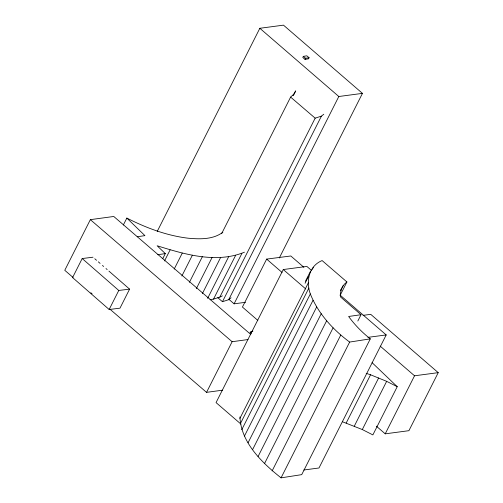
<?xml version="1.0" encoding="UTF-8"?>
<svg xmlns="http://www.w3.org/2000/svg" width="503" height="503" viewBox="0 0 503 503"><rect width="100%" height="100%" fill="white"/><g stroke="black" fill="none" stroke-linecap="round" stroke-linejoin="round"><path stroke-width="0.75" d="M357.834 321.015L361.016 314.715L348.636 316.475C354.766 324.907 362.122 332.42 370.309 338.859L301.718 474.643L281.058 477.85C262.101 462.785 241.044 442.759 239.931 416.974M370.309 338.859L349.648 342.065C332.904 329.679 318.103 313.501 310.338 293.941C305.686 281.667 308.899 265.829 322.109 260.567L346.913 281.957L340.198 295.255M346.913 281.957C342.09 285.333 339.858 291.212 340.544 296.971L361.016 314.715M250.796 334.445L113.766 216.472L90.351 219.654L64.768 270.3L73.073 277.449M93.011 257.209L82.19 258.536L72.577 277.574L109.157 309.496L119.978 308.176L129.592 289.137L108.944 271.111M123.342 225.011L126.844 218.082C146.04 227.853 166.562 235.593 188.053 238.196C199.735 239.252 213.002 239.698 222.842 232.273M109.157 309.496L118.771 290.457L129.592 289.137M157.232 231.405L259.837 28.287L283.478 25.15L362.456 93.369L279.316 257.97M162.853 258.448L165.305 253.6L157.143 245.772C184.777 254.361 216.303 263.748 244.433 252.192M164.531 260.938L170.133 249.846M174.201 269.067L182.256 253.122M181.866 276.002L192.372 255.21M303.328 56.367L302.775 57.461L305.032 59.367L308.528 58.82L309.081 57.726L306.824 55.82L303.328 56.367L305.585 58.273L309.081 57.726M189.411 282.309L202.369 256.662M305.032 59.367L305.585 58.273M221.616 233.7L290.615 97.098L293.79 94.18L295.695 90.892L293.57 95.092M293.079 95.583L293.79 94.18M196.365 288.609L212.121 257.423M202.439 293.475L220.647 257.429M207.632 298.361L228.639 256.775M210.053 299.775L213.53 299.109L235.586 255.442M213.53 299.109L219.824 297.11L241.88 253.443M217.78 297.688L222.458 301.699L315.167 118.161L321.417 116.143L323.775 114.238M222.458 301.699L228.708 299.681L321.417 116.143M228.746 299.21L234.09 303.825L338.815 96.507L362.456 93.369M303.856 267.275L290.809 255.977L266.653 259.102L242.427 307.056L257.838 320.411M109.849 309.112L206.544 392.353L232.128 341.713L247.985 339.556M311.59 270.501L306.855 266.414L283.271 269.545L216.057 402.601L240.924 424.079M305.447 281.271L310.395 271.475M305.076 283.252L308.616 276.254M312.357 269.325L313.419 267.225M239.9 418.383L308.49 282.598M240.308 423.803L308.899 288.018M241.748 429.725L310.338 293.941M244.452 436.07L313.042 300.285M248.067 442.772L316.657 306.987M252.644 449.506L321.235 313.721M340.732 290.193L341.436 288.797M340.77 290.407L343.247 285.509M258.096 456.479L326.686 320.694M264.49 463.628L333.08 327.843M272.123 470.909L340.713 335.124M281.058 477.85L349.648 342.065M340.015 295.047L386.203 334.929L318.99 467.985L303.774 470.009M346.209 422.998L370.566 374.779L386.662 381.337L397.225 386.694L372.868 434.906L362.311 429.549L342.568 421.803M354.288 426.16L378.64 377.942M362.311 429.549L386.662 381.337M385.223 433.831L414.535 375.791L438.232 372.648L408.914 430.687L385.223 433.831L376.338 426.154M228.708 299.681L231.066 297.776M219.824 297.11L222.376 295.858M252.921 331.075L250.104 332.25L251.261 333.238M157.816 254.732L165.305 253.6M137.2 236.756L144.921 235.63L126.844 218.082M251.632 332.03L250.104 332.25L251.55 332.791M206.544 392.353L222.408 390.202M234.09 303.825L245.533 302.309M363.078 315.35L370.724 314.337L438.232 372.648M367.945 337.356L386.203 334.929M366.197 373.352L370.566 374.779M290.615 97.098L315.167 118.161M283.271 269.545L305.774 288.974M90.351 219.654L232.128 341.713M90.867 292.771L92.055 293.79M259.837 28.287L338.815 96.507M380.193 346.121L414.535 375.791M266.653 259.102L282.064 272.456M94.784 258.756L96.551 260.303M98.324 261.843L100.097 263.39M102.455 265.452L103.637 266.477M105.995 268.539L107.177 269.57M82.19 258.536L118.771 290.457M372.082 362.65L397.225 386.694"/></g></svg>
